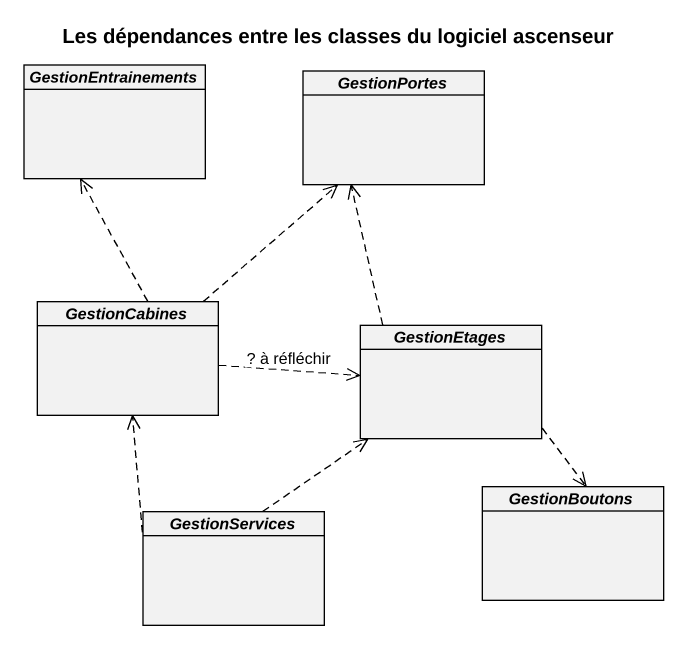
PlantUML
@startuml
title Les dépendances entre les classes du logiciel ascenseur
hide circle
hide empty members
abstract class GestionEntrainements
abstract class GestionPortes
abstract class GestionCabines
abstract class GestionEtages
abstract class GestionServices
abstract class GestionBoutons
GestionCabines .up.> GestionEntrainements
GestionCabines .up.> GestionPortes
GestionCabines .right.> GestionEtages : ? à réfléchir
GestionEtages .up.> GestionPortes
GestionEtages ..> GestionBoutons
GestionServices .up.> GestionCabines
GestionServices .up.> GestionEtages
@enduml
